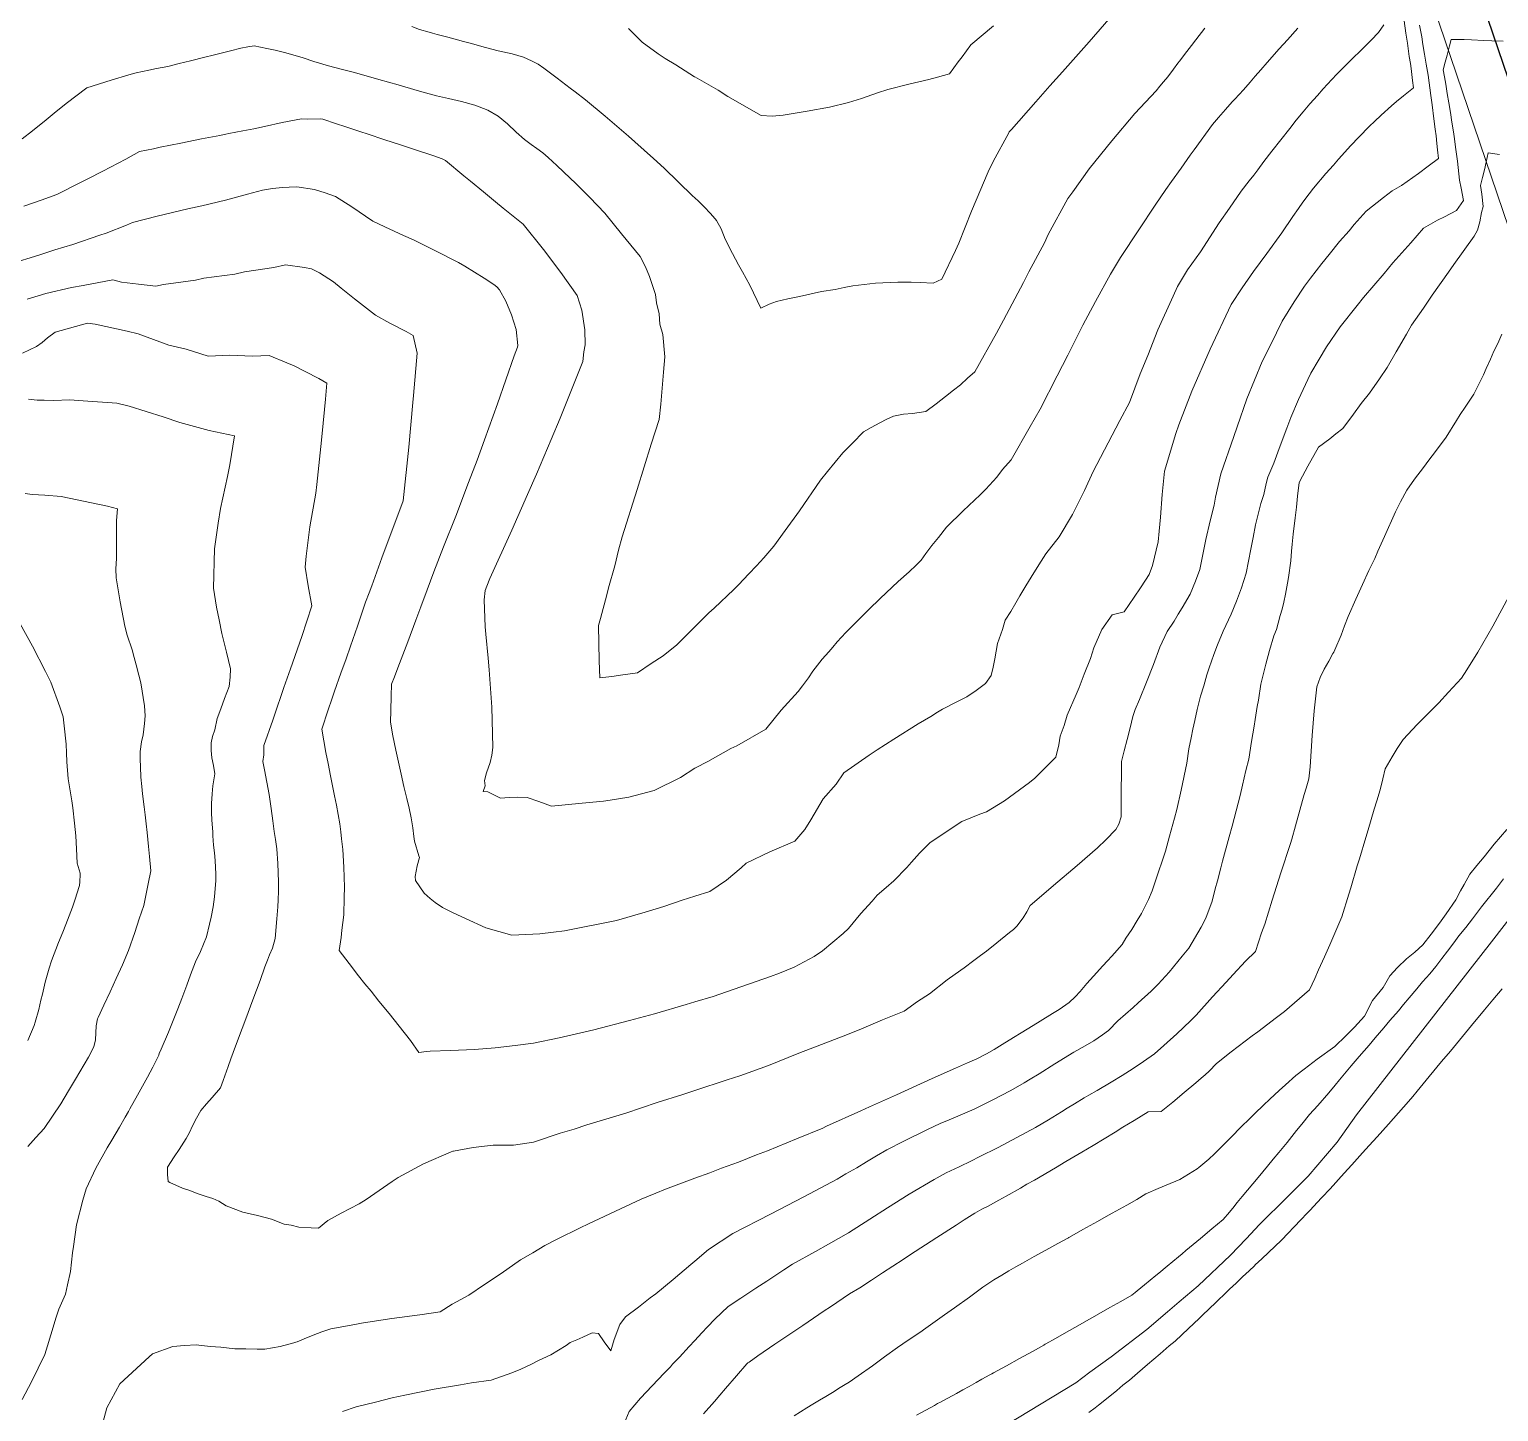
# Model space of a CAD drawing. Header units: inches. Extents: x 11351264 to 11356330, y 6702313 to 6706468.
# Drawn here: x 11352293.8 to 11352749, y 6702535 to 6702963.3 of the extents above; entities that cross this region are included whole.
import ezdxf

# ---------------------------------------------------------------- set-up
doc = ezdxf.new("R2010")
doc.units = ezdxf.units.IN
doc.header["$MEASUREMENT"] = 0
doc.layers.add('Shumate_Contours_clip1', color=7, linetype='Continuous', lineweight=0)
doc.layers.add('Shumate_Parcels_clip1', color=7, linetype='Continuous', lineweight=0)
doc.layers.add('Shumate_Streets_clip1', color=7, linetype='Continuous')

msp = doc.modelspace()

# ---------------------------------------------------------------- linework, layer by layer
at = {"layer": 'Shumate_Contours_clip1'}
for points, elevation in [([(11352630.38, 6702968.85), (11352622.15, 6702959.49), (11352613.88, 6702950.2), (11352610, 6702945.82), (11352605.63, 6702940.88), (11352598.09, 6702932.27), (11352597.43, 6702931.53), (11352597.25, 6702931.28), (11352592.43, 6702922.37), (11352590.84, 6702919.21), (11352587.15, 6702910.36), (11352585.76, 6702906.99), (11352581.81, 6702897.04), (11352580.81, 6702894.76), (11352576.58, 6702885.9), (11352573.8, 6702884.65), (11352569.79, 6702884.91), (11352566.99, 6702884.94), (11352562.89, 6702884.97), (11352555.95, 6702884.68), (11352548.94, 6702883.86), (11352546.29, 6702883.37), (11352543.49, 6702882.75), (11352539.26, 6702882.13), (11352532.43, 6702880.51), (11352528.82, 6702879.82), (11352525.28, 6702878.99), (11352523.01, 6702878.18), (11352520.47, 6702876.95), (11352517.03, 6702884.03), (11352514.75, 6702888.2), (11352513.57, 6702890.36), (11352511.67, 6702893.9), (11352509.42, 6702898.33), (11352508.13, 6702901.55), (11352506.68, 6702904.12), (11352506.31, 6702904.66), (11352504.79, 6702906.41), (11352503.02, 6702908.28), (11352501.15, 6702910.04), (11352500, 6702911.12), (11352499.28, 6702911.79), (11352490.51, 6702920.29), (11352487.15, 6702923.28), (11352481.45, 6702928.45), (11352479.47, 6702930.18), (11352472.19, 6702936.38), (11352466.09, 6702941.46), (11352462.88, 6702944), (11352461.4, 6702945.09), (11352457.38, 6702948.15), (11352453.25, 6702951.32), (11352451.42, 6702952.52), (11352449.39, 6702953.59), (11352446.9, 6702954.7), (11352443.39, 6702955.73), (11352439.03, 6702956.68), (11352435.18, 6702957.72), (11352430.43, 6702959), (11352428.37, 6702959.56), (11352425.75, 6702960.26), (11352423.42, 6702960.89), (11352420.12, 6702961.78), (11352418.75, 6702962.19), (11352417.65, 6702962.49), (11352414.72, 6702963.3), (11352412.27, 6702964.16)], 1420), ([(11352713.45, 6702964.71), (11352711.86, 6702962.34), (11352709.53, 6702959.98), (11352707.24, 6702957.66), (11352702.86, 6702953.32), (11352698.89, 6702949.43), (11352697.41, 6702947.82), (11352694.7, 6702944.9), (11352692.91, 6702942.84), (11352690.59, 6702940.22), (11352688.53, 6702937.8), (11352686.32, 6702935.14), (11352684.31, 6702932.56), (11352681.58, 6702929.08), (11352678.77, 6702925.62), (11352676.34, 6702922.34), (11352674.45, 6702919.75), (11352673.18, 6702918.13), (11352671.78, 6702916.34), (11352669.32, 6702913.2), (11352665.62, 6702907.87), (11352662.5, 6702903.36), (11352656.65, 6702894.43), (11352652.7, 6702888.77), (11352649.5, 6702883.63), (11352648.17, 6702880.61), (11352643.45, 6702870.18), (11352640.35, 6702862.22), (11352637.95, 6702856.55), (11352634.69, 6702847.7), (11352631.72, 6702842.08), (11352625.68, 6702830.67), (11352623.44, 6702826.33), (11352620.78, 6702820.46), (11352618.68, 6702816.29), (11352617.03, 6702812.96), (11352612.85, 6702806.09), (11352608.79, 6702800.8), (11352607.35, 6702798.57), (11352605.08, 6702794.92), (11352602.58, 6702790.94), (11352600.72, 6702787.78), (11352599.41, 6702785.62), (11352597.88, 6702782.97), (11352596.18, 6702780.31), (11352595.36, 6702777.32), (11352593.8, 6702773.06), (11352592.93, 6702768.26), (11352592.41, 6702765.71), (11352591.84, 6702763.12), (11352590.08, 6702760.65), (11352587.21, 6702758.47), (11352584.3, 6702756.53), (11352581.01, 6702754.83), (11352576.75, 6702752.7), (11352575.18, 6702751.77), (11352573.1, 6702750.46), (11352569.22, 6702748.1), (11352561.66, 6702743.42), (11352556.51, 6702740.05), (11352554.01, 6702738.43), (11352546.19, 6702732.95), (11352543.76, 6702729.4), (11352539.75, 6702724.91), (11352535.99, 6702718.44), (11352534.12, 6702715.44), (11352531.03, 6702711.75), (11352523.19, 6702708.49), (11352515.94, 6702705.01), (11352514.36, 6702703.55), (11352509.77, 6702699.71), (11352504.65, 6702696.2), (11352500, 6702694.72), (11352496.04, 6702693.46), (11352490.36, 6702691.55), (11352484.6, 6702689.79), (11352475.76, 6702687.23), (11352459.63, 6702683.99), (11352456.16, 6702683.56), (11352451.99, 6702683.05), (11352443.26, 6702682.63), (11352435.29, 6702684.9), (11352428.95, 6702687.87), (11352425.15, 6702689.62), (11352421.77, 6702691.24), (11352419.59, 6702692.75), (11352418, 6702693.99), (11352416.15, 6702695.71), (11352413.42, 6702699.61), (11352413.3, 6702700.88), (11352413.92, 6702704.16), (11352414.69, 6702706.73), (11352414.46, 6702707.2), (11352413.1, 6702711.75), (11352412.95, 6702713.22), (11352412.58, 6702715.96), (11352412.08, 6702719.02), (11352411.48, 6702722.05), (11352410.8, 6702725.04), (11352409.88, 6702728.74), (11352409.03, 6702732.53), (11352407.35, 6702739.99), (11352406.46, 6702744.38), (11352405.74, 6702748.64), (11352405.78, 6702752.27), (11352405.93, 6702756.7), (11352406, 6702760.46), (11352406.9, 6702762.75), (11352407.94, 6702765.47), (11352411.07, 6702773.55), (11352413.58, 6702780.25), (11352415.13, 6702784.38), (11352417.06, 6702789.68), (11352419.11, 6702795.23), (11352422.16, 6702802.97), (11352425.9, 6702812.53), (11352429.83, 6702822.93), (11352432.51, 6702829.88), (11352434.82, 6702836.11), (11352438.9, 6702847.29), (11352444.04, 6702862.15), (11352445.06, 6702864.8), (11352445.17, 6702865.4), (11352444.59, 6702870.35), (11352443.23, 6702874.87), (11352441.39, 6702879.14), (11352439.51, 6702882.63), (11352438.66, 6702883.55), (11352437.73, 6702884.22), (11352434.74, 6702886.2), (11352428.74, 6702889.95), (11352426.79, 6702891.08), (11352419.21, 6702894.95), (11352412.81, 6702898.08), (11352409.71, 6702899.48), (11352403.92, 6702902.13), (11352400.2, 6702903.84), (11352393.74, 6702908.29), (11352388.71, 6702911.51), (11352385.41, 6702912.68), (11352382.14, 6702913.72), (11352376.64, 6702914.55), (11352374.35, 6702914.45), (11352372.27, 6702914.32), (11352369.09, 6702913.99), (11352366.05, 6702913.45), (11352361.4, 6702912.26), (11352354.58, 6702910.44), (11352347.25, 6702908.68), (11352342.95, 6702907.67), (11352333.42, 6702905.49), (11352325.78, 6702903.48), (11352323.87, 6702902.7), (11352317.6, 6702900.22), (11352315.62, 6702899.59), (11352307.29, 6702896.71), (11352301.71, 6702894.97), (11352296.77, 6702893.34), (11352287.94, 6702890.63)], 1414), ([(11352658.05, 6702963.73), (11352655.27, 6702960.09), (11352653.85, 6702958.29), (11352652.44, 6702956.49), (11352650.17, 6702953.5), (11352649.69, 6702952.83), (11352648.32, 6702951), (11352646.58, 6702948.65), (11352645.18, 6702947.03), (11352644.08, 6702945.69), (11352642.96, 6702944.29), (11352636.38, 6702937.26), (11352629.21, 6702928.77), (11352622.14, 6702920.15), (11352617.13, 6702912.97), (11352615.6, 6702910.94), (11352609.45, 6702899.72), (11352608.32, 6702897.19), (11352603.53, 6702888.24), (11352601.88, 6702884.88), (11352595.65, 6702873.22), (11352593.46, 6702869.16), (11352586.78, 6702857.19), (11352584.53, 6702855.23), (11352582.32, 6702853.18), (11352580.19, 6702851.51), (11352577.69, 6702849.54), (11352574.74, 6702847.29), (11352571.61, 6702844.9), (11352567.46, 6702844.31), (11352564.65, 6702844.05), (11352561.55, 6702843.52), (11352559.48, 6702842.58), (11352557.28, 6702841.44), (11352554.64, 6702839.96), (11352552.29, 6702838.58), (11352548.87, 6702835.1), (11352545.87, 6702832.15), (11352541.13, 6702826.31), (11352538.98, 6702823.63), (11352532.47, 6702814.1), (11352527.94, 6702808.06), (11352524.51, 6702803.16), (11352521.34, 6702799.61), (11352519.15, 6702797.13), (11352516.72, 6702794.58), (11352513.56, 6702791.26), (11352512.05, 6702789.76), (11352505.94, 6702784.02), (11352504.38, 6702782.53), (11352500, 6702778.15), (11352497.72, 6702775.88), (11352494.47, 6702772.64), (11352490.21, 6702769.24), (11352486.5, 6702766.83), (11352482.23, 6702763.92), (11352477.7, 6702763.31), (11352474.31, 6702762.79), (11352470.53, 6702762.35), (11352470.37, 6702767.62), (11352470.15, 6702778.65), (11352470.74, 6702780.79), (11352472.77, 6702788.13), (11352473.25, 6702790.29), (11352475.21, 6702797.11), (11352476.38, 6702801.92), (11352477.52, 6702806.04), (11352482.13, 6702820.72), (11352486.48, 6702834.83), (11352488.98, 6702842.44), (11352489.47, 6702847.15), (11352490.27, 6702857.08), (11352490.75, 6702861.89), (11352490.04, 6702868.82), (11352489.14, 6702871.97), (11352488.92, 6702875.21), (11352488.14, 6702878.63), (11352487.77, 6702881.16), (11352486.64, 6702884.57), (11352485.94, 6702886.78), (11352484.75, 6702889.75), (11352483.07, 6702892.95), (11352477.23, 6702899.97), (11352472.15, 6702906.33), (11352467.43, 6702911.25), (11352462.98, 6702915.62), (11352461.34, 6702917.19), (11352457.19, 6702921.19), (11352454.6, 6702923.59), (11352452.86, 6702925.05), (11352451.07, 6702926.37), (11352449.26, 6702927.65), (11352447.61, 6702928.89), (11352447.24, 6702929.19), (11352444.62, 6702931.51), (11352441.92, 6702934.03), (11352439.08, 6702936.4), (11352435.85, 6702938.33), (11352431.82, 6702939.81), (11352427.66, 6702940.94), (11352423.7, 6702941.85), (11352419.91, 6702942.75), (11352417.65, 6702943.38), (11352414, 6702944.42), (11352408.05, 6702946.13), (11352402.1, 6702947.82), (11352394.54, 6702949.93), (11352390.83, 6702950.93), (11352386.44, 6702952.06), (11352381.98, 6702953.39), (11352378.67, 6702954.48), (11352375.45, 6702955.47), (11352372.84, 6702956.2), (11352369.99, 6702956.91), (11352367.4, 6702957.43), (11352363.5, 6702958.2), (11352361.51, 6702957.86), (11352359.35, 6702957.5), (11352356.13, 6702956.63), (11352350.77, 6702955.3), (11352348.18, 6702954.66), (11352343.77, 6702953.57), (11352340.22, 6702952.71), (11352336.76, 6702951.86), (11352333.2, 6702951.15), (11352330.83, 6702950.65), (11352326.89, 6702949.89), (11352324.61, 6702949.27), (11352319.16, 6702947.58), (11352311.6, 6702945.18), (11352305.21, 6702940.34), (11352301.51, 6702937.34), (11352298.96, 6702935.34), (11352294.76, 6702931.91), (11352291.59, 6702929.43)], 1418), ([(11352724.58, 6702964.57), (11352725.21, 6702960.96), (11352725.6, 6702958.66), (11352726.12, 6702955.61), (11352726.63, 6702952.55), (11352727.2, 6702949.1), (11352728.05, 6702942.85), (11352728.45, 6702939.89), (11352728.99, 6702935.57), (11352729.42, 6702932.39), (11352729.7, 6702930.31), (11352729.92, 6702928), (11352730.13, 6702926), (11352730.37, 6702923.32), (11352727.23, 6702920.93), (11352724.21, 6702918.71), (11352718.92, 6702914.9), (11352716.1, 6702913.27), (11352713.4, 6702911.23), (11352708.02, 6702906.95), (11352704.31, 6702902.9), (11352702.71, 6702900.92), (11352699.75, 6702897.54), (11352696.56, 6702893.58), (11352694.28, 6702890.8), (11352690.81, 6702886.25), (11352688.95, 6702883.7), (11352685.73, 6702878.94), (11352683.88, 6702875.9), (11352682.01, 6702872.9), (11352678.43, 6702865.7), (11352675.78, 6702860.42), (11352671.03, 6702848.83), (11352668.03, 6702840.15), (11352666.99, 6702837.2), (11352663, 6702825.57), (11352661.29, 6702818.4), (11352660.91, 6702815.85), (11352659.64, 6702811.02), (11352658.36, 6702805.29), (11352657.02, 6702798.55), (11352656.5, 6702795.99), (11352655.08, 6702792.31), (11352653.45, 6702788.29), (11352651.03, 6702784.08), (11352649.72, 6702782.09), (11352648.48, 6702779.92), (11352646.4, 6702776.76), (11352644.09, 6702771.93), (11352642.07, 6702766.48), (11352639.97, 6702761.06), (11352637.79, 6702755.68), (11352636.4, 6702752.55), (11352635.76, 6702750.42), (11352634.88, 6702746.86), (11352633.98, 6702743.3), (11352633.05, 6702739.75), (11352632.17, 6702736.47), (11352632.15, 6702732.43), (11352632.11, 6702728.05), (11352632.08, 6702723.69), (11352632.05, 6702719.32), (11352631.42, 6702717.08), (11352630.46, 6702715.35), (11352627.38, 6702712.15), (11352624.74, 6702709.68), (11352618.48, 6702704.24), (11352611.1, 6702698.1), (11352608.86, 6702696.1), (11352603.92, 6702691.81), (11352602.84, 6702689.94), (11352601.78, 6702688.06), (11352599.73, 6702685.43), (11352598.74, 6702684.42), (11352597.52, 6702683.48), (11352593.61, 6702680.31), (11352590.39, 6702677.75), (11352588.54, 6702676.35), (11352586.45, 6702674.81), (11352583.42, 6702672.51), (11352580.69, 6702670.53), (11352578.2, 6702668.86), (11352572.71, 6702664.52), (11352569.02, 6702662.14), (11352564.81, 6702659.1), (11352558.16, 6702656.39), (11352550.96, 6702653.32), (11352545.92, 6702651.34), (11352536.61, 6702647.74), (11352533.6, 6702646.59), (11352531.73, 6702645.85), (11352522.83, 6702642.27), (11352513.91, 6702639.1), (11352510, 6702637.81), (11352500, 6702634.5), (11352496.26, 6702633.27), (11352488.31, 6702630.84), (11352478.63, 6702627.54), (11352466.55, 6702623.94), (11352462.65, 6702622.56), (11352458.31, 6702621.32), (11352450, 6702618.52), (11352443.77, 6702617.59), (11352437.54, 6702617.57), (11352431.32, 6702616.86), (11352425.22, 6702615.78), (11352425.07, 6702615.76), (11352424.98, 6702615.74), (11352424.53, 6702615.57), (11352415.97, 6702611.85), (11352408.07, 6702607.6), (11352406.23, 6702606.34), (11352398.17, 6702600.8), (11352395.95, 6702599.41), (11352390.4, 6702596.5), (11352386.33, 6702594.24), (11352383.41, 6702591.83), (11352381.16, 6702592.03), (11352377.28, 6702592.17), (11352374.94, 6702592.78), (11352372.73, 6702593.15), (11352368.8, 6702594.66), (11352364.46, 6702595.81), (11352359.93, 6702596.8), (11352354.79, 6702598.77), (11352352.53, 6702600.2), (11352350.65, 6702601.02), (11352348.56, 6702601.66), (11352345.79, 6702602.61), (11352343.52, 6702603.51), (11352341.23, 6702604.29), (11352337.3, 6702606.01), (11352336.77, 6702606.3), (11352336.59, 6702608.46), (11352336.63, 6702610.75), (11352338.65, 6702613.98), (11352340.24, 6702616.29), (11352342.44, 6702619.68), (11352343.4, 6702621.55), (11352344.36, 6702623.56), (11352345.56, 6702625.93), (11352346.91, 6702628.33), (11352348.65, 6702630.35), (11352350.4, 6702632.35), (11352353.04, 6702635.37), (11352353.83, 6702637.58), (11352355.41, 6702641.96), (11352356.26, 6702644.34), (11352356.97, 6702646.33), (11352358.6, 6702650.72), (11352360.88, 6702656.7), (11352363.09, 6702662.66), (11352365.28, 6702668.62), (11352366.81, 6702672.81), (11352367.6, 6702674.96), (11352368.21, 6702676.53), (11352369.09, 6702678.62), (11352370, 6702681.59), (11352370.51, 6702687.71), (11352370.84, 6702691.48), (11352370.93, 6702693.66), (11352370.97, 6702696.27), (11352371.02, 6702699.22), (11352370.8, 6702704.88), (11352370.52, 6702709.39), (11352370.05, 6702712.27), (11352369.63, 6702714.79), (11352369.22, 6702718.13), (11352368.74, 6702721.95), (11352368.06, 6702726.29), (11352367.38, 6702730.11), (11352366.71, 6702733.92), (11352366.17, 6702736.5), (11352366.44, 6702738.51), (11352366.5, 6702741.41), (11352369.2, 6702749.29), (11352370.67, 6702753.63), (11352371.59, 6702756.29), (11352372.67, 6702759.39), (11352374.71, 6702765.14), (11352378.18, 6702775.25), (11352381.37, 6702784.68), (11352380.19, 6702790.88), (11352379.22, 6702796.7), (11352379.58, 6702800.05), (11352380.67, 6702809.16), (11352382.53, 6702819.61), (11352382.84, 6702822.35), (11352384.14, 6702834.07), (11352384.56, 6702838.11), (11352385.55, 6702848.79), (11352385.97, 6702853.69), (11352383.49, 6702855.13), (11352379.29, 6702857.28), (11352375.88, 6702859.11), (11352373.56, 6702860.04), (11352368.13, 6702862.31), (11352362.9, 6702862.04), (11352355.89, 6702862.35), (11352349.25, 6702862.07), (11352342.35, 6702864.2), (11352336.97, 6702865.51), (11352327.48, 6702868.94), (11352324.08, 6702869.76), (11352314.18, 6702871.94), (11352311.79, 6702872.3), (11352301.84, 6702869.51), (11352299.41, 6702867.74), (11352297.73, 6702866.27), (11352295.98, 6702865.08), (11352291.67, 6702863.01)], 1410), ([(11352686.84, 6702963.66), (11352683.6, 6702960.12), (11352681.05, 6702957.28), (11352677.35, 6702953.07), (11352675.41, 6702950.81), (11352673.65, 6702948.77), (11352672.1, 6702946.96), (11352669.95, 6702944.57), (11352667.3, 6702941.71), (11352666.51, 6702940.83), (11352664.42, 6702938.54), (11352662.23, 6702936.04), (11352660.44, 6702933.84), (11352654.67, 6702925.99), (11352653.48, 6702924.33), (11352650.64, 6702920.36), (11352647.69, 6702916.22), (11352645.92, 6702913.75), (11352642.63, 6702908.83), (11352637.53, 6702901.18), (11352631.91, 6702892.6), (11352628.83, 6702887.45), (11352624.17, 6702879.03), (11352620.19, 6702871.7), (11352615.55, 6702862.4), (11352612.24, 6702856.02), (11352606.98, 6702845.63), (11352603.95, 6702840.3), (11352597.97, 6702829.94), (11352595.35, 6702826.9), (11352593.56, 6702824.54), (11352590.21, 6702820.89), (11352588.44, 6702819.05), (11352583.16, 6702814.19), (11352577.94, 6702809.06), (11352575.49, 6702805.92), (11352573.4, 6702803.4), (11352571.62, 6702800.95), (11352570.09, 6702798.84), (11352568.6, 6702797.33), (11352566.46, 6702795.2), (11352563.01, 6702792.23), (11352557.42, 6702787), (11352553.95, 6702783.59), (11352552.5, 6702782.14), (11352548.55, 6702778.18), (11352546.74, 6702776.4), (11352544.05, 6702773.58), (11352542.72, 6702771.91), (11352541.51, 6702770.45), (11352539.46, 6702768.18), (11352536.57, 6702764.44), (11352535.18, 6702762.37), (11352533.39, 6702759.96), (11352531.97, 6702758.2), (11352526.76, 6702752.38), (11352521.96, 6702746.53), (11352513.01, 6702741.32), (11352511.15, 6702740.46), (11352503.99, 6702736.42), (11352500.19, 6702734.5), (11352500, 6702734.38), (11352495.53, 6702731.51), (11352487.37, 6702727.49), (11352479.59, 6702725.4), (11352473.81, 6702724.44), (11352471.66, 6702724.16), (11352465.11, 6702723.6), (11352455.56, 6702722.66), (11352451.64, 6702724.03), (11352448.08, 6702725.3), (11352444.94, 6702725.4), (11352442.48, 6702725.29), (11352439.77, 6702725.1), (11352435.82, 6702727.05), (11352434.39, 6702727.21), (11352435.05, 6702728.94), (11352434.86, 6702730.6), (11352435.48, 6702732.92), (11352436.59, 6702736.2), (11352437.11, 6702738.46), (11352437.4, 6702740.85), (11352437.23, 6702749.24), (11352437.12, 6702753.3), (11352436.26, 6702764.86), (11352435.99, 6702768.5), (11352435.26, 6702775.95), (11352435.05, 6702778.2), (11352434.74, 6702786.61), (11352435.03, 6702789.49), (11352435.53, 6702790.83), (11352436.46, 6702793.13), (11352443.32, 6702808.11), (11352448.15, 6702819.21), (11352450.97, 6702825.47), (11352455.47, 6702836.23), (11352458.29, 6702842.89), (11352460.08, 6702847.5), (11352465.28, 6702860.38), (11352465.65, 6702863.42), (11352465.98, 6702865.56), (11352465.94, 6702870.2), (11352465.03, 6702876.32), (11352463.58, 6702880.84), (11352458.51, 6702887.95), (11352453.06, 6702895.09), (11352446.78, 6702902.99), (11352440.65, 6702907.93), (11352438.25, 6702909.9), (11352434.55, 6702912.94), (11352430.48, 6702916.28), (11352428.44, 6702917.91), (11352422.72, 6702922.65), (11352421.75, 6702923.17), (11352419.12, 6702924.1), (11352412.49, 6702926.32), (11352408.54, 6702927.63), (11352403.94, 6702929.13), (11352402.08, 6702929.71), (11352400.35, 6702930.29), (11352394.64, 6702932.2), (11352391.58, 6702933.22), (11352388.94, 6702934.1), (11352384.69, 6702935.52), (11352383.98, 6702935.58), (11352380.11, 6702935.47), (11352378.17, 6702935.6), (11352372.11, 6702934.45), (11352366.61, 6702933.26), (11352363.31, 6702932.55), (11352359.95, 6702931.89), (11352355.58, 6702931.03), (11352354.64, 6702930.88), (11352354.13, 6702930.78), (11352352.87, 6702930.48), (11352347.16, 6702929.36), (11352340.76, 6702928.06), (11352334.36, 6702926.78), (11352332.23, 6702926.32), (11352327.95, 6702925.46), (11352323.66, 6702923.08), (11352316.6, 6702919.38), (11352311.96, 6702917), (11352309.49, 6702915.72), (11352302.28, 6702912.14), (11352297.43, 6702910.43), (11352292.08, 6702908.53)], 1416), ([(11352719.74, 6702965.95), (11352720.31, 6702962.15), (11352720.77, 6702959.06), (11352721.36, 6702954.9), (11352721.7, 6702952.73), (11352721.93, 6702951.21), (11352722.4, 6702947.49), (11352722.69, 6702945.18), (11352719.58, 6702942.72), (11352717.37, 6702941), (11352715.84, 6702939.6), (11352712.64, 6702936.73), (11352710.57, 6702934.81), (11352709.01, 6702933.37), (11352705.71, 6702929.95), (11352703.22, 6702927.29), (11352699.4, 6702923.07), (11352697.86, 6702921.24), (11352695.51, 6702918.63), (11352691.69, 6702914.13), (11352690.37, 6702912.4), (11352688.4, 6702909.81), (11352687.04, 6702907.83), (11352685.28, 6702905.34), (11352681.83, 6702900.23), (11352677.26, 6702893.87), (11352673.06, 6702888.25), (11352669.56, 6702883.21), (11352666.21, 6702878.12), (11352659.7, 6702864.23), (11352654.01, 6702851.25), (11352649.92, 6702840.79), (11352649, 6702838.05), (11352645.49, 6702826.4), (11352644.76, 6702819.18), (11352644.25, 6702812.16), (11352643.85, 6702807.83), (11352643.56, 6702804.58), (11352641.85, 6702797.24), (11352640.81, 6702794.38), (11352639.65, 6702792.67), (11352638.12, 6702790.29), (11352636.08, 6702787.34), (11352632.99, 6702782.88), (11352629.3, 6702781.89), (11352626.12, 6702777.35), (11352623.6, 6702771.66), (11352622.64, 6702768.4), (11352620.64, 6702763.57), (11352619.08, 6702759.38), (11352618.15, 6702757.2), (11352615.4, 6702750.81), (11352614.47, 6702747.67), (11352613.23, 6702744.3), (11352612.77, 6702741.59), (11352611.83, 6702737.83), (11352605.34, 6702731.31), (11352603.7, 6702729.92), (11352595.98, 6702724.33), (11352590.41, 6702720.85), (11352588.27, 6702720.13), (11352582.75, 6702717.93), (11352572.92, 6702711.41), (11352569.59, 6702708.11), (11352567.14, 6702705.28), (11352565.71, 6702703.64), (11352561.64, 6702699.45), (11352559.28, 6702697.4), (11352556.53, 6702695.05), (11352554.9, 6702693.2), (11352551.4, 6702689.4), (11352547.59, 6702684.76), (11352545.98, 6702683.18), (11352539.52, 6702677.77), (11352537, 6702676.06), (11352530.75, 6702672.7), (11352526.24, 6702670.9), (11352523.42, 6702669.87), (11352507.79, 6702664.36), (11352505.64, 6702663.66), (11352500, 6702661.97), (11352497.36, 6702661.18), (11352487.5, 6702658.25), (11352479.76, 6702656.25), (11352468.75, 6702653.36), (11352458, 6702650.88), (11352450, 6702649.15), (11352444.34, 6702648.5), (11352438.12, 6702647.71), (11352431.72, 6702647.28), (11352424.26, 6702646.91), (11352417.99, 6702646.68), (11352416.85, 6702646.6), (11352414.43, 6702646.35), (11352411.85, 6702650.05), (11352408.43, 6702654.51), (11352405.31, 6702658.36), (11352402.07, 6702662.19), (11352399.74, 6702665.26), (11352397.79, 6702667.59), (11352395.83, 6702670.03), (11352392.91, 6702673.89), (11352389.82, 6702677.86), (11352390.4, 6702681.96), (11352390.67, 6702684.21), (11352391.23, 6702688.98), (11352391.35, 6702694.29), (11352391.41, 6702697.5), (11352391.27, 6702703.77), (11352390.89, 6702709.25), (11352390.55, 6702712.52), (11352390.33, 6702714.68), (11352389.98, 6702717.2), (11352388.95, 6702722.99), (11352388.37, 6702725.82), (11352387.11, 6702732.05), (11352386.36, 6702735.87), (11352385.65, 6702739.22), (11352384.41, 6702746.5), (11352386.4, 6702752.45), (11352387.51, 6702755.79), (11352388.35, 6702758.24), (11352390.36, 6702763.87), (11352391.95, 6702768.29), (11352393.32, 6702772.2), (11352395.47, 6702778.38), (11352397.99, 6702785.79), (11352399.06, 6702788.7), (11352399.87, 6702790.94), (11352402.98, 6702799.56), (11352409.59, 6702817.28), (11352411.43, 6702833.85), (11352412.67, 6702847.7), (11352412.86, 6702849.87), (11352413.92, 6702863.03), (11352412.68, 6702868.5), (11352410.56, 6702869.68), (11352405.54, 6702872.32), (11352401.04, 6702874.73), (11352394.56, 6702879.8), (11352390.43, 6702883.18), (11352388.07, 6702885.1), (11352383.7, 6702887.84), (11352381.23, 6702889.1), (11352379.07, 6702889.55), (11352373.14, 6702890.35), (11352369.56, 6702889.51), (11352360.51, 6702888.2), (11352357.44, 6702887.51), (11352347.9, 6702886.18), (11352345.24, 6702885.6), (11352335.32, 6702884.3), (11352332.96, 6702883.8), (11352327.63, 6702884.36), (11352322.33, 6702885.04), (11352319.67, 6702885.68), (11352310.46, 6702883.95), (11352306.81, 6702883.36), (11352298.92, 6702881.5), (11352293.14, 6702879.68)], 1412), ([(11352592.53, 6702964.45), (11352585.56, 6702958.57), (11352582.78, 6702954.83), (11352581.59, 6702953.21), (11352578.93, 6702949.56), (11352575.22, 6702948.52), (11352572.55, 6702947.82), (11352566.27, 6702946.38), (11352559.79, 6702944.65), (11352556.63, 6702943.64), (11352551.6, 6702941.89), (11352547.6, 6702940.66), (11352541.69, 6702939.2), (11352534.8, 6702937.96), (11352527.41, 6702936.72), (11352523.96, 6702936.44), (11352520.59, 6702936.67), (11352510.19, 6702942.56), (11352507.18, 6702944.5), (11352500, 6702948.57), (11352499.93, 6702948.61), (11352494.15, 6702952.33), (11352490.79, 6702954.3), (11352488.64, 6702955.78), (11352483.71, 6702959.34), (11352481.34, 6702961.71), (11352479.47, 6702963.61)], 1422), ([(11352750.46, 6702959.63), (11352746.98, 6702959.79), (11352744.46, 6702959.91), (11352740.62, 6702960.05), (11352738.34, 6702960.13), (11352734.31, 6702960.21), (11352733.81, 6702958.25), (11352733.06, 6702955.31), (11352732.51, 6702953.18), (11352731.91, 6702950.82), (11352732.6, 6702946.94), (11352732.8, 6702945.58), (11352733.15, 6702943.49), (11352733.64, 6702940.51), (11352734.11, 6702937.53), (11352734.58, 6702934.55), (11352735.04, 6702931.56), (11352735.37, 6702929.38), (11352735.73, 6702926.87), (11352736.26, 6702922.52), (11352736.52, 6702920.49), (11352736.96, 6702916.63), (11352737.46, 6702914.11), (11352738.12, 6702910.25), (11352736.01, 6702907.22), (11352732.3, 6702905.28), (11352730.14, 6702904.16), (11352725.78, 6702901.69), (11352721.87, 6702897.15), (11352716.26, 6702890.96), (11352713.56, 6702887.72), (11352707.22, 6702880.25), (11352705.21, 6702877.81), (11352700, 6702871.13), (11352695.7, 6702864.98), (11352693.44, 6702861.14), (11352690.91, 6702856.84), (11352689.97, 6702854.86), (11352687.01, 6702848.67), (11352684.71, 6702843.05), (11352683.38, 6702839.78), (11352681.04, 6702833.42), (11352679.37, 6702828.9), (11352677.49, 6702824.57), (11352677.05, 6702822.56), (11352676.26, 6702819.23), (11352675.41, 6702816.37), (11352673.77, 6702809.82), (11352673.03, 6702805.92), (11352672.25, 6702802.3), (11352670.81, 6702794.78), (11352669.39, 6702790.23), (11352667.79, 6702786.2), (11352666.23, 6702782.15), (11352663.69, 6702776.84), (11352661.96, 6702772.6), (11352660.83, 6702769.59), (11352659.37, 6702765.48), (11352658.68, 6702763.36), (11352657.72, 6702759.87), (11352656.65, 6702756.73), (11352655.66, 6702752.61), (11352654.94, 6702749.13), (11352654.34, 6702746.5), (11352653.74, 6702743.81), (11352653.02, 6702740.44), (11352652.48, 6702735.95), (11352650.71, 6702727.57), (11352649.32, 6702721.64), (11352648.66, 6702718.96), (11352647.12, 6702713.37), (11352645.85, 6702708.71), (11352642.65, 6702699.18), (11352641.68, 6702696.42), (11352640.54, 6702693.74), (11352639.43, 6702691.42), (11352638.39, 6702689.38), (11352637.09, 6702687.17), (11352635.39, 6702684.45), (11352633.57, 6702681.72), (11352632.37, 6702679.74), (11352629.24, 6702676.18), (11352627.84, 6702674.73), (11352626.37, 6702673.18), (11352623.54, 6702669.98), (11352621.51, 6702667.73), (11352619.36, 6702665.22), (11352617.82, 6702663.53), (11352615.96, 6702661.8), (11352612.86, 6702659.64), (11352610.87, 6702658.41), (11352606.97, 6702656.02), (11352604.81, 6702654.7), (11352601.08, 6702652.39), (11352598.77, 6702650.97), (11352595.2, 6702648.75), (11352592.74, 6702647.24), (11352590.34, 6702645.91), (11352587.34, 6702644.39), (11352584.52, 6702643.12), (11352580.81, 6702641.45), (11352573.53, 6702638.21), (11352567.44, 6702635.46), (11352562.49, 6702633.18), (11352554.14, 6702629.44), (11352551.45, 6702628.18), (11352540.77, 6702623.45), (11352540.61, 6702623.37), (11352539.63, 6702622.88), (11352531.47, 6702619.52), (11352522.48, 6702615.87), (11352519.14, 6702614.58), (11352513.51, 6702612.31), (11352508.31, 6702610.48), (11352504.63, 6702609.03), (11352500, 6702607.32), (11352490.92, 6702603.97), (11352487.96, 6702602.69), (11352483.32, 6702600.81), (11352476.96, 6702597.88), (11352467.01, 6702593.17), (11352464.49, 6702591.94), (11352457.3, 6702588.44), (11352453.51, 6702586.49), (11352449.76, 6702584.24), (11352446.02, 6702582.03), (11352439.98, 6702577.85), (11352434.87, 6702574.47), (11352429.95, 6702571.1), (11352424.86, 6702568.36), (11352421.11, 6702565.98), (11352414.79, 6702565.05), (11352406.14, 6702563.87), (11352398.67, 6702562.7), (11352396.68, 6702562.41), (11352394.6, 6702562.04), (11352387.19, 6702560.73), (11352384.44, 6702559.78), (11352381.69, 6702558.7), (11352378.92, 6702557.6), (11352376.76, 6702556.7), (11352376.37, 6702556.57), (11352375.77, 6702556.38), (11352371.51, 6702555.25), (11352369.17, 6702554.82), (11352366.79, 6702554.37), (11352364.37, 6702554.39), (11352360.84, 6702554.44), (11352357.51, 6702554.53), (11352353.16, 6702555.03), (11352349.85, 6702555.21), (11352345.46, 6702555.68), (11352341.89, 6702555.47), (11352338.31, 6702555.16), (11352332, 6702552.96), (11352331.95, 6702552.94), (11352331.92, 6702552.93), (11352330.88, 6702551.96), (11352321.82, 6702543.62), (11352317.76, 6702536.17), (11352316.53, 6702531.51)], 1408), ([(11352749.28, 6702924.56), (11352745.86, 6702925.03), (11352745.47, 6702923.57), (11352744.63, 6702919.79), (11352744.04, 6702917.37), (11352743.39, 6702914.96), (11352743.82, 6702912.21), (11352744.29, 6702908.4), (11352743.73, 6702906.54), (11352743.25, 6702903.65), (11352742.46, 6702901.11), (11352741.47, 6702899.21), (11352735.14, 6702890.49), (11352733.56, 6702888.14), (11352728.46, 6702880.98), (11352725.82, 6702876.95), (11352722.06, 6702871.67), (11352720.47, 6702868.83), (11352717.33, 6702863.37), (11352714.48, 6702858.54), (11352712.14, 6702855.06), (11352709.03, 6702850.59), (11352706.51, 6702847.4), (11352704.04, 6702844.11), (11352700.76, 6702839.69), (11352698.58, 6702838.03), (11352696.71, 6702836.45), (11352693.19, 6702833.9), (11352689.95, 6702827.97), (11352688.33, 6702824.85), (11352687.28, 6702822.89), (11352686.78, 6702818.68), (11352686.44, 6702815.24), (11352686, 6702811.93), (11352685.34, 6702806.95), (11352685.1, 6702803.78), (11352684.92, 6702801.69), (11352684.63, 6702798.67), (11352683.92, 6702793.48), (11352683.65, 6702791.68), (11352683.05, 6702788.29), (11352682.47, 6702785.87), (11352681.96, 6702783.66), (11352681.4, 6702781.66), (11352680.79, 6702779.38), (11352680.19, 6702777.42), (11352679.44, 6702775.39), (11352678.09, 6702770.84), (11352676.92, 6702766.62), (11352675.92, 6702762.51), (11352675.37, 6702760.47), (11352674.66, 6702755.51), (11352674.28, 6702753.53), (11352673.58, 6702749.47), (11352673.26, 6702747.37), (11352672.51, 6702742.67), (11352671.62, 6702737.24), (11352670.76, 6702733.72), (11352669.67, 6702729.14), (11352668.95, 6702725.96), (11352666.52, 6702716.39), (11352665.6, 6702713.14), (11352663.45, 6702705.62), (11352662.96, 6702703.52), (11352661.95, 6702699.45), (11352661.27, 6702696.97), (11352660.27, 6702693.23), (11352658.3, 6702687.93), (11352656.85, 6702685.19), (11352653.09, 6702678.65), (11352651.04, 6702676.17), (11352647, 6702671.17), (11352643.55, 6702667.51), (11352641.36, 6702665.31), (11352637.34, 6702661.65), (11352635.79, 6702660.28), (11352631.1, 6702656.13), (11352628.21, 6702653.17), (11352626.28, 6702651.81), (11352623.6, 6702649.94), (11352620.92, 6702648.4), (11352617.48, 6702646.38), (11352611.58, 6702642.77), (11352606.72, 6702639.73), (11352603.86, 6702638.01), (11352602, 6702636.89), (11352597.93, 6702634.53), (11352592.08, 6702631.51), (11352586.56, 6702628.78), (11352581.46, 6702626.56), (11352578.77, 6702625.42), (11352576.04, 6702624.27), (11352572.09, 6702622.47), (11352564.8, 6702618.82), (11352559.5, 6702616.18), (11352556.26, 6702614.25), (11352553.22, 6702612.4), (11352550.17, 6702610.61), (11352546.79, 6702608.7), (11352544.06, 6702607.05), (11352533.77, 6702601.6), (11352523.49, 6702596.23), (11352511.82, 6702590.22), (11352504.26, 6702585.29), (11352500, 6702581.7), (11352498.74, 6702580.64), (11352493.31, 6702575.98), (11352487.91, 6702571.56), (11352486.21, 6702570.29), (11352482.54, 6702567.35), (11352478.49, 6702564.45), (11352476.73, 6702562.01), (11352475.03, 6702557.37), (11352473.93, 6702553.87), (11352471.93, 6702556.68), (11352470.17, 6702559.27), (11352468.21, 6702559.4), (11352465.25, 6702558.15), (11352463.41, 6702557.28), (11352461.32, 6702556.46), (11352460.1, 6702555.49), (11352455.39, 6702552.66), (11352451.61, 6702550.9), (11352449.42, 6702549.71), (11352446.08, 6702548.23), (11352443.29, 6702547.03), (11352436.9, 6702544.74), (11352430.78, 6702543.92), (11352427.42, 6702543.34), (11352419.24, 6702541.96), (11352410.19, 6702540.1), (11352406.2, 6702539.31), (11352401.07, 6702538), (11352395.08, 6702536.47), (11352390.82, 6702535.02)], 1406), ([(11352750.05, 6702868.93), (11352748.76, 6702866), (11352747.56, 6702863.56), (11352746.55, 6702861.14), (11352745.16, 6702858.21), (11352744.38, 6702856.27), (11352741.4, 6702850.3), (11352738.71, 6702846.22), (11352737.16, 6702843.96), (11352736.04, 6702842.12), (11352732.8, 6702837), (11352729.21, 6702832.07), (11352727.74, 6702830.27), (11352725.5, 6702827.19), (11352723.34, 6702824.38), (11352722.26, 6702822.87), (11352720.64, 6702820.57), (11352718.66, 6702816.95), (11352717.13, 6702813.79), (11352713.69, 6702806.18), (11352711.66, 6702801.6), (11352710.66, 6702799.39), (11352708.88, 6702795.61), (11352706.88, 6702791.28), (11352704.8, 6702786.72), (11352702.45, 6702781.39), (11352701.34, 6702778.53), (11352700.26, 6702775.65), (11352698.32, 6702771.08), (11352698, 6702770.39), (11352697.72, 6702769.9), (11352696.44, 6702767.6), (11352695.02, 6702765.08), (11352693.73, 6702762.47), (11352692.75, 6702759.62), (11352691.94, 6702752.12), (11352691.27, 6702744.51), (11352690.63, 6702734.85), (11352690.24, 6702731.13), (11352689.43, 6702728.26), (11352688.85, 6702726.28), (11352687.47, 6702721.41), (11352686.1, 6702716.55), (11352684.95, 6702712.45), (11352684.53, 6702711.08), (11352681.57, 6702702.02), (11352678.92, 6702693.54), (11352676.6, 6702686.12), (11352675.55, 6702683.37), (11352673.68, 6702677.56), (11352670.67, 6702674.59), (11352666.8, 6702670.48), (11352664.68, 6702668.14), (11352660.43, 6702663.52), (11352655.34, 6702657.85), (11352653.53, 6702656.12), (11352649.35, 6702652.11), (11352645.35, 6702648.49), (11352642.42, 6702645.93), (11352639.02, 6702643.49), (11352635.79, 6702641.37), (11352632.41, 6702639.18), (11352629.04, 6702637.15), (11352624.66, 6702634.58), (11352622.09, 6702633.13), (11352620.65, 6702632.25), (11352617.63, 6702630.38), (11352615.39, 6702629.02), (11352613.62, 6702627.93), (11352609.61, 6702625.47), (11352605.57, 6702623.08), (11352599.78, 6702619.95), (11352593.94, 6702616.91), (11352588.06, 6702613.94), (11352585.75, 6702612.77), (11352581.85, 6702610.91), (11352577.91, 6702609.02), (11352576.03, 6702608), (11352574.15, 6702606.95), (11352566.36, 6702602.45), (11352559.65, 6702598.21), (11352554.27, 6702594.71), (11352547.58, 6702590.41), (11352541.39, 6702586.97), (11352537.36, 6702584.61), (11352530.25, 6702580.69), (11352527.6, 6702578.93), (11352522.26, 6702575.45), (11352518.94, 6702573.25), (11352514.27, 6702570.21), (11352510.28, 6702567.56), (11352506.17, 6702563.72), (11352503.95, 6702561.33), (11352502.2, 6702559.44), (11352500, 6702557.07), (11352498.24, 6702555.17), (11352495.24, 6702551.86), (11352493.6, 6702550.28), (11352493.12, 6702549.74), (11352492.44, 6702548.88), (11352490.46, 6702546.9), (11352486.82, 6702543.06), (11352483.19, 6702539.18), (11352479.66, 6702535.11), (11352478.08, 6702531.33)], 1404), ([(11352291.57, 6702538.74), (11352294.45, 6702544.25), (11352298.64, 6702552.73), (11352299.44, 6702555.41), (11352300.41, 6702558.79), (11352302.11, 6702564.32), (11352302.95, 6702566.83), (11352304.99, 6702571.41), (11352305.62, 6702574.27), (11352306.52, 6702578.48), (11352307.16, 6702584.19), (11352307.47, 6702586.21), (11352308.4, 6702592.93), (11352310.35, 6702600.57), (11352311.37, 6702604.11), (11352314.36, 6702610.43), (11352317.96, 6702616.8), (11352319.4, 6702619.19), (11352321.73, 6702623.18), (11352323.51, 6702626.3), (11352324.52, 6702627.99), (11352324.93, 6702628.82), (11352327.28, 6702633.06), (11352330.37, 6702638.68), (11352332.03, 6702641.76), (11352333.89, 6702645.53), (11352334.02, 6702646.02), (11352334.65, 6702647.37), (11352336.91, 6702652.6), (11352338.77, 6702657.26), (11352339.81, 6702659.86), (11352341.01, 6702663.01), (11352342.55, 6702667.12), (11352343.75, 6702670.35), (11352345.26, 6702674.38), (11352346.87, 6702677.64), (11352348.68, 6702682.15), (11352349.58, 6702686.09), (11352350.13, 6702688.27), (11352350.72, 6702691.42), (11352351.18, 6702694.58), (11352351.59, 6702699.59), (11352351.62, 6702701.61), (11352351.37, 6702705.83), (11352351.16, 6702708.13), (11352350.9, 6702710.51), (11352350.63, 6702713.46), (11352350.65, 6702714.66), (11352350.33, 6702718.26), (11352350.24, 6702720.69), (11352350.23, 6702723.5), (11352350.45, 6702726.41), (11352350.69, 6702728.97), (11352351.32, 6702732.67), (11352350.81, 6702735.21), (11352350.31, 6702737.58), (11352350.12, 6702739.87), (11352350.1, 6702742.27), (11352350.6, 6702744.23), (11352351.24, 6702746.24), (11352351.98, 6702749.82), (11352353.1, 6702752.84), (11352354.28, 6702755.95), (11352355.76, 6702759.69), (11352356.03, 6702762.63), (11352356.14, 6702765.18), (11352354.93, 6702770.38), (11352353.47, 6702776.13), (11352352.62, 6702780.34), (11352351.83, 6702784.31), (11352350.86, 6702790.13), (11352351.18, 6702802.33), (11352352.33, 6702810.33), (11352353.04, 6702814.88), (11352355.21, 6702824.79), (11352355.88, 6702828.43), (11352357.39, 6702837.37), (11352349.53, 6702839.05), (11352340.38, 6702841.54), (11352335.22, 6702843.31), (11352324.75, 6702846.58), (11352320.9, 6702847.55), (11352310.45, 6702848.25), (11352306.3, 6702848.56), (11352301.26, 6702848.33), (11352298.41, 6702848.47), (11352296.26, 6702848.45), (11352293.54, 6702848.7)], 1408), ([(11352293.33, 6702617.23), (11352295.8, 6702619.93), (11352298.36, 6702622.79), (11352303.53, 6702630.44), (11352305.88, 6702634.44), (11352308.05, 6702638.07), (11352312.12, 6702644.85), (11352313.8, 6702648.1), (11352314.25, 6702650.24), (11352314.37, 6702652.42), (11352314.53, 6702654.61), (11352314.9, 6702656.72), (11352315.12, 6702657.18), (11352316.91, 6702660.95), (11352318.84, 6702665.11), (11352319.77, 6702667.19), (11352320.74, 6702669.27), (11352322.62, 6702673.43), (11352324.51, 6702677.95), (11352326.45, 6702683.53), (11352327.87, 6702687.71), (11352329.29, 6702691.9), (11352330.1, 6702696), (11352330.61, 6702698.53), (11352331.47, 6702702.59), (11352331.04, 6702707.01), (11352330.76, 6702710.15), (11352330.26, 6702714.5), (11352329.97, 6702717.17), (11352329.66, 6702719.93), (11352329.35, 6702722.46), (11352328.85, 6702726.45), (11352328.61, 6702728.7), (11352328.34, 6702731.64), (11352328.21, 6702734.83), (11352328.14, 6702737.17), (11352328.18, 6702739.52), (11352328.59, 6702742.59), (11352329.04, 6702744.75), (11352329.46, 6702748.22), (11352329.72, 6702750.67), (11352329.45, 6702753.71), (11352328.33, 6702760.86), (11352327.68, 6702763.27), (11352326.93, 6702766.42), (11352326.25, 6702768.7), (11352325.61, 6702771.09), (11352324.16, 6702775.64), (11352323.42, 6702778.37), (11352321.97, 6702785.98), (11352320.65, 6702793.38), (11352320.62, 6702796.16), (11352320.81, 6702799.42), (11352320.8, 6702805.44), (11352320.83, 6702811.14), (11352321.11, 6702814.8), (11352318.05, 6702815.61), (11352303.62, 6702818.57), (11352298.64, 6702818.95), (11352294.66, 6702819.25), (11352292.48, 6702819.49)], 1406), ([(11352752.19, 6702787.64), (11352747.23, 6702778.38), (11352742.59, 6702770.32), (11352739.24, 6702764.91), (11352737.52, 6702762.29), (11352733.56, 6702757.92), (11352730.48, 6702754.68), (11352726.64, 6702750.73), (11352723.79, 6702747.89), (11352719.52, 6702743.27), (11352717.63, 6702740.5), (11352716.04, 6702737.91), (11352713.91, 6702734.19), (11352713.22, 6702731.14), (11352712.31, 6702727.72), (11352711.27, 6702724.29), (11352710.49, 6702721.72), (11352708.6, 6702715.32), (11352707.88, 6702712.94), (11352705.93, 6702706.35), (11352705.27, 6702704.16), (11352703.25, 6702697.37), (11352702.65, 6702695.39), (11352700.47, 6702688.33), (11352698.03, 6702682.6), (11352696.74, 6702679.64), (11352695.08, 6702675.94), (11352693.27, 6702671.97), (11352692.09, 6702669.27), (11352690.43, 6702665.68), (11352682.72, 6702658.99), (11352680.26, 6702657.14), (11352674.45, 6702652.76), (11352672.66, 6702651.47), (11352666.22, 6702646.51), (11352661.61, 6702642.86), (11352659.4, 6702640.55), (11352658.14, 6702639.41), (11352656.89, 6702638.38), (11352655.24, 6702636.92), (11352651.65, 6702633.93), (11352648.06, 6702630.94), (11352644.44, 6702627.99), (11352640.48, 6702627.88), (11352636.13, 6702625.23), (11352632.65, 6702623.12), (11352630.22, 6702621.65), (11352626.8, 6702619.57), (11352623.38, 6702617.5), (11352619.95, 6702615.44), (11352617.44, 6702613.94), (11352615, 6702612.5), (11352613.08, 6702611.38), (11352612.22, 6702610.88), (11352609.95, 6702609.55), (11352605.24, 6702606.8), (11352602.91, 6702605.46), (11352600.9, 6702604.29), (11352596.49, 6702601.8), (11352594.24, 6702600.58), (11352590.89, 6702598.73), (11352588.97, 6702597.73), (11352586.78, 6702596.56), (11352583.44, 6702594.42), (11352580.95, 6702592.84), (11352574.96, 6702589.02), (11352566.52, 6702583.55), (11352564.5, 6702582.21), (11352558.14, 6702578.02), (11352554.77, 6702575.78), (11352551.17, 6702573.41), (11352547.96, 6702571.53), (11352542.06, 6702567.55), (11352540.07, 6702566.23), (11352533.44, 6702561.75), (11352524.83, 6702555.93), (11352519.56, 6702552.37), (11352516.81, 6702550.38), (11352516.44, 6702550.11), (11352516.1, 6702549.81), (11352512.93, 6702546.11), (11352509.51, 6702542.16), (11352507.76, 6702540.17), (11352506.08, 6702538.22), (11352502.64, 6702534.32)], 1402), ([(11352293.35, 6702650.06), (11352295.31, 6702654.62), (11352295.56, 6702655.73), (11352296.73, 6702659.64), (11352297.41, 6702662.47), (11352297.87, 6702664.43), (11352298.74, 6702668.05), (11352299.93, 6702672.39), (11352300.69, 6702674.71), (11352302.88, 6702680.4), (11352304.17, 6702683.57), (11352305.14, 6702686.01), (11352307.16, 6702691.31), (11352307.97, 6702693.85), (11352309.21, 6702697.78), (11352309.29, 6702698.06), (11352309.36, 6702698.44), (11352309.4, 6702698.74), (11352309.5, 6702701.85), (11352308.61, 6702705), (11352308.41, 6702709.36), (11352308.22, 6702713.47), (11352307.81, 6702717.41), (11352307.25, 6702722.07), (11352306.98, 6702724.32), (11352305.83, 6702731.05), (11352305.37, 6702736.35), (11352305.26, 6702739.2), (11352305.19, 6702741.8), (11352304.62, 6702747.52), (11352304.26, 6702750.27), (11352303.2, 6702753.4), (11352300.47, 6702761.03), (11352298.78, 6702764.32), (11352294.82, 6702772.2), (11352290.91, 6702779.12)], 1404), ([(11352751.59, 6702715.37), (11352747.7, 6702710.9), (11352744.53, 6702706.97), (11352742.35, 6702704.25), (11352740.17, 6702701.53), (11352738.34, 6702698.39), (11352737.25, 6702696.37), (11352735.8, 6702693.57), (11352732.79, 6702689.32), (11352730.76, 6702686.43), (11352728.13, 6702682.97), (11352725.59, 6702679.62), (11352723.06, 6702677.38), (11352720.51, 6702675.28), (11352717.73, 6702672.65), (11352715.36, 6702670.01), (11352713.26, 6702666.48), (11352710, 6702662.43), (11352707.47, 6702657.6), (11352704.35, 6702654.15), (11352701.7, 6702651.43), (11352698.32, 6702648.2), (11352692.87, 6702644.27), (11352688.8, 6702641.12), (11352686.19, 6702639.18), (11352683.02, 6702636.3), (11352681.08, 6702634.55), (11352678.11, 6702631.88), (11352676.24, 6702630.03), (11352673.56, 6702627.4), (11352671.75, 6702625.65), (11352669.38, 6702623.35), (11352666.03, 6702619.95), (11352664.54, 6702618.43), (11352662.69, 6702616.53), (11352661.02, 6702614.91), (11352659.25, 6702613.29), (11352656.78, 6702611.22), (11352656.13, 6702610.68), (11352655.64, 6702610.27), (11352650.26, 6702606.94), (11352646.02, 6702605.16), (11352643.55, 6702604.2), (11352639.77, 6702602.52), (11352636.9, 6702600.79), (11352633.85, 6702599.04), (11352629.32, 6702596.5), (11352627.45, 6702595.45), (11352624.77, 6702593.97), (11352620.21, 6702591.43), (11352616.05, 6702589.1), (11352615.9, 6702589.02), (11352615.75, 6702588.93), (11352612.43, 6702587.08), (11352608.79, 6702585.07), (11352605.16, 6702583.06), (11352601.52, 6702581.02), (11352599.47, 6702579.86), (11352597.3, 6702578.67), (11352595.08, 6702577.35), (11352592.69, 6702575.82), (11352589.26, 6702573.56), (11352585.06, 6702570.5), (11352580.41, 6702567.22), (11352577.4, 6702565.03), (11352571.56, 6702560.92), (11352569.71, 6702559.58), (11352566.07, 6702557.13), (11352562.81, 6702554.95), (11352558.74, 6702552.02), (11352555.06, 6702549.27), (11352550.61, 6702546.14), (11352547.81, 6702544.2), (11352546.57, 6702543.39), (11352545.07, 6702542.47), (11352542.61, 6702540.98), (11352540.54, 6702539.67), (11352538.65, 6702538.58), (11352536.57, 6702537.32), (11352534.65, 6702536.22), (11352530.79, 6702533.7)], 1400), ([(11352750.57, 6702700.09), (11352748.39, 6702697.24), (11352746.72, 6702695.16), (11352745.37, 6702693.47), (11352743.77, 6702691.47), (11352740.99, 6702687.77), (11352738.85, 6702685.05), (11352736.76, 6702682.41), (11352735.15, 6702680.27), (11352733.18, 6702677.75), (11352731.47, 6702675.42), (11352729.55, 6702672.99), (11352727.71, 6702670.73), (11352725.5, 6702668.16), (11352723.69, 6702665.99), (11352721.34, 6702663.25), (11352719.58, 6702661.13), (11352717.99, 6702659.23), (11352715.39, 6702656.21), (11352713.47, 6702653.9), (11352710.81, 6702650.82), (11352708.92, 6702648.57), (11352705.89, 6702645.09), (11352703.4, 6702642.22), (11352701.82, 6702640.3), (11352699.77, 6702637.83), (11352698.37, 6702636.14), (11352696.4, 6702633.77), (11352693, 6702629.9), (11352690.49, 6702627.05), (11352688.11, 6702624.14), (11352686.43, 6702622.1), (11352683.48, 6702618.45), (11352680.91, 6702615.32), (11352679.24, 6702613.29), (11352677.39, 6702611.07), (11352674.54, 6702607.61), (11352672.85, 6702605.57), (11352671.23, 6702603.62), (11352669.58, 6702601.64), (11352668.08, 6702599.79), (11352666.66, 6702598.04), (11352665.09, 6702596.08), (11352664.34, 6702595.26), (11352663.67, 6702594.57), (11352660.16, 6702591.62), (11352656.66, 6702588.69), (11352652.16, 6702584.95), (11352650.98, 6702583.92), (11352649.91, 6702582.98), (11352648.15, 6702581.53), (11352646.39, 6702580.08), (11352643.76, 6702577.94), (11352642.87, 6702577.23), (11352641.11, 6702575.8), (11352639.35, 6702574.33), (11352637.1, 6702572.45), (11352636.47, 6702571.93), (11352635.93, 6702571.5), (11352635.4, 6702571.13), (11352631.99, 6702569.19), (11352628.56, 6702567.25), (11352625.14, 6702565.31), (11352622.51, 6702563.83), (11352622.11, 6702563.59), (11352618.66, 6702561.63), (11352615.2, 6702559.68), (11352611.75, 6702557.72), (11352608.77, 6702556.04), (11352608.51, 6702555.89), (11352608.29, 6702555.75), (11352608.09, 6702555.64), (11352604.6, 6702553.7), (11352600.59, 6702551.47), (11352596.58, 6702549.25), (11352592.57, 6702547.02), (11352592, 6702546.72), (11352591.41, 6702546.4), (11352588.97, 6702545.04), (11352587.2, 6702544.08), (11352585, 6702542.86), (11352583, 6702541.76), (11352581.04, 6702540.67), (11352577.06, 6702538.48), (11352576.16, 6702538), (11352575.21, 6702537.5), (11352574.23, 6702536.97), (11352568.72, 6702533.95)], 1398), ([(11352750.16, 6702666.04), (11352747.28, 6702662.64), (11352744.67, 6702659.57), (11352740.63, 6702654.62), (11352736.94, 6702650.12), (11352734.12, 6702646.77), (11352731.37, 6702643.52), (11352727.57, 6702638.88), (11352723.86, 6702634.33), (11352722.47, 6702632.71), (11352721.09, 6702631.1), (11352719.56, 6702629.34), (11352718.04, 6702627.59), (11352714.94, 6702624.09), (11352711.46, 6702620.15), (11352708.99, 6702617.46), (11352706.91, 6702615.18), (11352703.55, 6702611.53), (11352701.19, 6702608.96), (11352696.82, 6702604.08), (11352694.3, 6702601.39), (11352692.82, 6702599.82), (11352690.63, 6702597.49), (11352689.73, 6702596.56), (11352687.72, 6702594.45), (11352685.72, 6702592.34), (11352683.72, 6702590.21), (11352681.91, 6702588.29), (11352681.79, 6702588.17), (11352681.68, 6702588.06), (11352679.8, 6702586.29), (11352677.75, 6702584.35), (11352675.7, 6702582.42), (11352673.65, 6702580.48), (11352673.36, 6702580.2), (11352671.76, 6702578.69), (11352669.74, 6702576.78), (11352667.72, 6702574.86), (11352665.7, 6702572.95), (11352664.84, 6702572.11), (11352661.39, 6702568.84), (11352659.35, 6702566.9), (11352657.31, 6702564.96), (11352656.26, 6702563.93), (11352652.94, 6702560.8), (11352650.87, 6702558.85), (11352648.79, 6702556.9), (11352646.95, 6702555.38), (11352644.13, 6702552.94), (11352642.19, 6702551.28), (11352640.24, 6702549.61), (11352637.18, 6702546.99), (11352634.63, 6702544.81), (11352632.66, 6702543.2), (11352630.71, 6702541.59), (11352627.53, 6702538.96), (11352625.11, 6702537.08), (11352624.05, 6702536.22), (11352622.07, 6702534.71)], 1396)]:
    msp.add_lwpolyline(points, dxfattribs=dict(at, elevation=elevation))
at = {"layer": 'Shumate_Parcels_clip1'}
for points in [[(11352760.42, 6702698.05), (11352746.81, 6702680.61), (11352705, 6702627), (11352699, 6702618.5), (11352690, 6702608), (11352687.11, 6702605.11), (11352683.49, 6702601.49), (11352675, 6702593), (11352670.84, 6702588.61), (11352666, 6702583.5), (11352656, 6702574), (11352650.09, 6702569.01), (11352646.46, 6702565.95), (11352640, 6702560.5), (11352629, 6702552), (11352622.43, 6702547.22), (11352618, 6702544), (11352600, 6702533), (11352588, 6702526), (11352397.44, 6702445.22), (11352086.03, 6702313.21), (11351264.41, 6702313.21), (11351264.41, 6703163.44)], [(11352727, 6702976), (11352790, 6702790.5)], [(11352869.37, 6702313.21), (11352086.03, 6702313.21), (11352397.44, 6702445.22), (11352588, 6702526), (11352600, 6702533), (11352618, 6702544), (11352622.43, 6702547.22), (11352629, 6702552), (11352640, 6702560.5), (11352646.46, 6702565.95), (11352650.09, 6702569.01), (11352656, 6702574), (11352666, 6702583.5), (11352670.84, 6702588.61), (11352675, 6702593), (11352683.49, 6702601.49), (11352687.11, 6702605.11), (11352690, 6702608), (11352699, 6702618.5), (11352705, 6702627), (11352746.81, 6702680.61), (11352760.42, 6702698.05)]]:
    msp.add_lwpolyline(points, dxfattribs=at)
at = {"layer": 'Shumate_Streets_clip1', "color": 4}
msp.add_lwpolyline([(11352423, 6703777), (11352521, 6703559), (11352539, 6703519), (11352584, 6703421), (11352654, 6703243), (11352741, 6702980.5), (11352804, 6702795.5), (11352811, 6702777), (11352817, 6702763), (11352819, 6702759), (11352827, 6702741), (11352836, 6702723.5), (11352846, 6702706.5), (11352856, 6702690), (11352868, 6702673.5), (11352879, 6702658), (11352881, 6702655.5)], dxfattribs=at)

doc.saveas('drawing.dxf')
